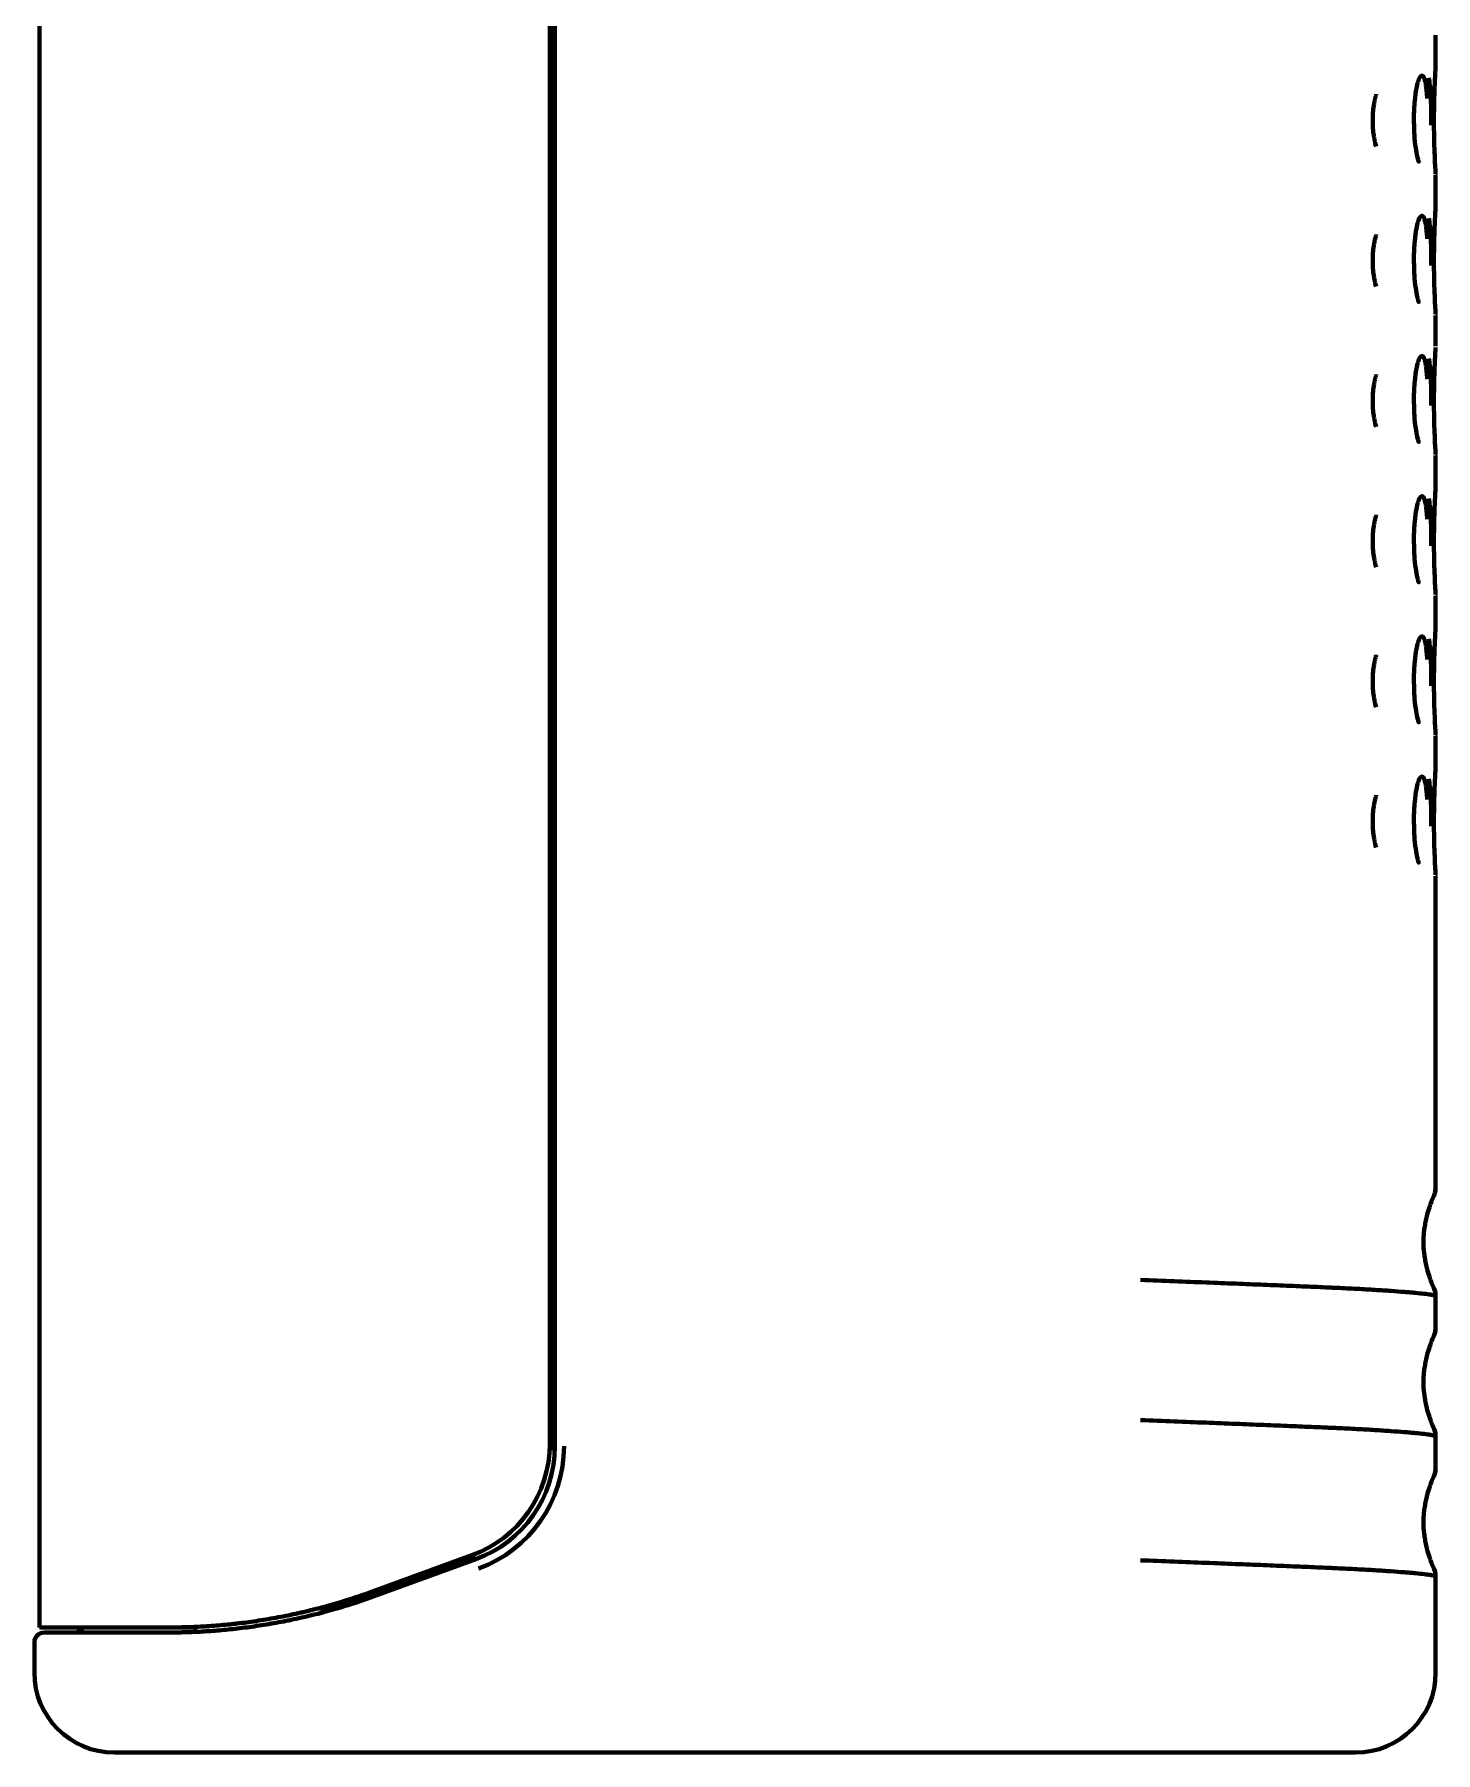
# Model space of a CAD drawing. Header units: inches. Extents: x 904 to 7172, y 213 to 5528.
# Drawn here: x 904.76 to 939.76, y 2723.97 to 2766.87 of the extents above; entities that cross this region are included whole.
import ezdxf

# ---------------------------------------------------------------- set-up
doc = ezdxf.new("R2010")
doc.units = ezdxf.units.IN

msp = doc.modelspace()

# ---------------------------------------------------------------- linework, layer by layer
at = {"linetype": 'Continuous', "lineweight": 70}
for p, q in [((917.635, 2731.682), (917.635, 2906.236)), ((917.713, 2731.682), (917.713, 2906.236)), ((917.76, 2906.298), (917.76, 2731.62)), ((904.885, 2790.722), (904.885, 2727.097)), ((939.76, 2766.086), (939.76, 2766.857)), ((939.758, 2766.048), (939.759, 2766.086)), ((939.758, 2766.043), (939.758, 2766.054)), ((939.76, 2762.586), (939.76, 2763.357)), ((939.758, 2762.548), (939.759, 2762.586)), ((939.758, 2762.543), (939.758, 2762.554)), ((939.76, 2759.086), (939.76, 2759.857)), ((939.758, 2759.043), (939.758, 2759.054)), ((939.76, 2755.586), (939.76, 2756.357)), ((939.758, 2755.548), (939.759, 2755.586)), ((939.758, 2755.543), (939.758, 2755.554)), ((939.76, 2752.086), (939.76, 2752.857)), ((939.758, 2752.048), (939.759, 2752.086)), ((939.758, 2752.043), (939.758, 2752.054)), ((939.76, 2748.586), (939.76, 2749.357)), ((939.758, 2748.548), (939.759, 2748.586)), ((939.758, 2748.543), (939.758, 2748.554)), ((939.76, 2738.078), (939.76, 2745.857)), ((939.76, 2738.078), (939.75, 2737.978)), ((939.76, 2734.578), (939.76, 2735.365)), ((939.76, 2734.578), (939.75, 2734.478)), ((917.708, 2731.515), (917.713, 2731.682)), ((939.76, 2731.078), (939.76, 2731.865)), ((939.76, 2731.078), (939.75, 2730.978)), ((939.76, 2731.078), (939.759, 2731.077)), ((915.69, 2728.899), (913.202, 2727.994)), ((915.786, 2728.801), (913.245, 2727.876)), ((915.769, 2728.899), (913.281, 2727.994)), ((939.76, 2725.972), (939.76, 2728.365)), ((904.885, 2727.097), (906.538, 2727.097)), ((906.66, 2726.972), (905.01, 2726.972)), ((908.115, 2727.097), (906.538, 2727.097)), ((908.115, 2726.972), (906.66, 2726.972)), ((908.115, 2727.097), (908.819, 2727.097)), ((904.76, 2726.722), (904.76, 2725.972)), ((906.76, 2723.972), (908.363, 2723.972)), ((911.941, 2723.972), (908.363, 2723.972)), ((919.783, 2723.972), (911.941, 2723.972)), ((920.729, 2723.972), (919.783, 2723.972)), ((920.729, 2723.972), (937.76, 2723.972))]:
    msp.add_line(p, q, dxfattribs=at)
for centre, radius, start, end in [((939.26, 2735.365), 0.5, 11.4977, 24.7187), ((939.26, 2735.365), 0.5, 0.0006, 11.4977), ((939.26, 2731.865), 0.5, 11.4977, 24.7187), ((914.76, 2731.62), 3, 290, 0), ((914.74, 2731.62), 3.25, 290, 0), ((939.26, 2731.865), 0.5, 0.0006, 11.4977), ((939.26, 2728.365), 0.5, 11.4978, 24.7187), ((939.26, 2728.365), 0.5, 0.0007, 11.4978), ((905.01, 2726.722), 0.25, 90, 180), ((905.76, 2727.222), 0.25, 270, 329.9991), ((906.76, 2725.972), 2, 180, 270), ((937.76, 2725.972), 2, 270, 0)]:
    msp.add_arc(centre, radius, start, end, dxfattribs=at)
for centre, major_axis, ratio, start_param, end_param in [((914.684, 2731.682), (0, -2.96), 0.996917, 0.348075, 1.570796), ((908.115, 2741.972), (14.36, 4.336), 1, 4.663522, 4.768229), ((908.114, 2742.062), (0, 14.965), 0.996917, 3.390853, 3.489628), ((908.192, 2742.062), (0, 14.965), 0.996917, 3.390853, 3.489628)]:
    msp.add_ellipse(centre, major_axis=major_axis, ratio=ratio, start_param=start_param, end_param=end_param, dxfattribs=at)
for points, knots in [([(939.758, 2763.389), (939.758, 2763.389), (939.758, 2763.393), (939.756, 2763.429), (939.747, 2763.588), (939.731, 2763.919), (939.718, 2764.37), (939.715, 2764.887), (939.725, 2765.379), (939.742, 2765.765), (939.753, 2765.965), (939.757, 2766.032), (939.758, 2766.042), (939.758, 2766.043)], [0, 0, 0, 0, 0.010183, 0.070351, 0.180646, 0.300593, 0.425928, 0.557827, 0.693585, 0.815302, 0.931069, 0.992468, 1, 1, 1, 1]), ([(939.222, 2764.572), (939.218, 2764.641), (939.211, 2764.856), (939.232, 2765.202), (939.275, 2765.515), (939.316, 2765.686), (939.337, 2765.746), (939.34, 2765.752), (939.34, 2765.752)], [0, 0, 0, 0, 0.131178, 0.418189, 0.657493, 0.839491, 0.956498, 1, 1, 1, 1]), ([(939.338, 2765.747), (939.339, 2765.749), (939.34, 2765.75), (939.353, 2765.782), (939.366, 2765.804), (939.386, 2765.827), (939.392, 2765.833), (939.405, 2765.841), (939.411, 2765.843), (939.421, 2765.843), (939.424, 2765.842), (939.43, 2765.84), (939.433, 2765.839), (939.441, 2765.833), (939.453, 2765.821), (939.464, 2765.802), (939.471, 2765.785), (939.474, 2765.779), (939.479, 2765.765), (939.481, 2765.758), (939.493, 2765.721), (939.502, 2765.685), (939.511, 2765.632), (939.513, 2765.621), (939.517, 2765.599), (939.519, 2765.587), (939.524, 2765.551), (939.527, 2765.526), (939.536, 2765.447), (939.541, 2765.391), (939.547, 2765.315), (939.548, 2765.299), (939.549, 2765.279), (939.549, 2765.274), (939.55, 2765.269)], [0, 0, 0, 0, 0.008591, 0.008591, 0.143881, 0.143881, 0.211527, 0.211527, 0.279172, 0.279172, 0.312995, 0.312995, 0.346817, 0.346817, 0.414463, 0.482108, 0.482108, 0.51593, 0.51593, 0.549753, 0.549753, 0.685044, 0.685044, 0.718866, 0.718866, 0.752689, 0.752689, 0.820334, 0.820334, 0.955625, 0.955625, 0.989447, 0.989447, 1, 1, 1, 1]), ([(938.187, 2764.722), (938.187, 2764.754), (938.187, 2764.786), (938.189, 2764.849), (938.191, 2764.881), (938.198, 2764.974), (938.205, 2765.035), (938.218, 2765.124), (938.223, 2765.154), (938.234, 2765.211), (938.246, 2765.266), (938.26, 2765.319), (938.271, 2765.356), (938.274, 2765.368), (938.278, 2765.38)], [0, 0, 0, 0, 0.133672, 0.133672, 0.267344, 0.267344, 0.534688, 0.534688, 0.66836, 0.66836, 0.802032, 0.935704, 0.935704, 1, 1, 1, 1]), ([(939.645, 2764.604), (939.646, 2764.651), (939.651, 2764.886), (939.647, 2765.18), (939.63, 2765.366), (939.627, 2765.391)], [0, 0, 0, 0, 0.175328, 0.891133, 1, 1, 1, 1]), ([(938.275, 2764.074), (938.265, 2764.107), (938.255, 2764.142), (938.243, 2764.192), (938.24, 2764.205), (938.234, 2764.233), (938.231, 2764.248), (938.223, 2764.29), (938.218, 2764.319), (938.205, 2764.408), (938.198, 2764.469), (938.191, 2764.563), (938.189, 2764.594), (938.187, 2764.658), (938.187, 2764.69), (938.187, 2764.722)], [0, 0, 0, 0, 0.182784, 0.182784, 0.250885, 0.250885, 0.318987, 0.318987, 0.455189, 0.455189, 0.727595, 0.727595, 0.863797, 0.863797, 1, 1, 1, 1]), ([(939.339, 2763.695), (939.339, 2763.694), (939.34, 2763.694), (939.323, 2763.734), (939.296, 2763.835), (939.257, 2764.047), (939.227, 2764.309), (939.222, 2764.499), (939.222, 2764.572)], [0, 0, 0, 0, 0.016778, 0.130118, 0.295745, 0.532032, 0.825813, 1, 1, 1, 1]), ([(939.758, 2759.889), (939.758, 2759.889), (939.758, 2759.893), (939.756, 2759.929), (939.747, 2760.088), (939.731, 2760.419), (939.718, 2760.87), (939.715, 2761.387), (939.725, 2761.879), (939.742, 2762.265), (939.753, 2762.465), (939.757, 2762.532), (939.758, 2762.542), (939.758, 2762.543)], [0, 0, 0, 0, 0.010183, 0.070351, 0.180646, 0.300593, 0.425928, 0.557826, 0.693584, 0.815302, 0.931069, 0.992467, 1, 1, 1, 1]), ([(939.222, 2761.072), (939.218, 2761.141), (939.211, 2761.356), (939.232, 2761.702), (939.275, 2762.015), (939.316, 2762.186), (939.337, 2762.246), (939.34, 2762.252), (939.34, 2762.252)], [0, 0, 0, 0, 0.131178, 0.418189, 0.657493, 0.839491, 0.956498, 1, 1, 1, 1]), ([(939.338, 2762.247), (939.339, 2762.249), (939.34, 2762.25), (939.353, 2762.282), (939.366, 2762.304), (939.386, 2762.327), (939.392, 2762.333), (939.405, 2762.341), (939.411, 2762.343), (939.421, 2762.343), (939.424, 2762.342), (939.43, 2762.34), (939.433, 2762.339), (939.441, 2762.333), (939.453, 2762.321), (939.464, 2762.302), (939.471, 2762.285), (939.474, 2762.279), (939.479, 2762.265), (939.481, 2762.258), (939.493, 2762.221), (939.502, 2762.185), (939.511, 2762.132), (939.513, 2762.121), (939.517, 2762.099), (939.519, 2762.087), (939.524, 2762.051), (939.527, 2762.026), (939.536, 2761.947), (939.541, 2761.891), (939.547, 2761.815), (939.548, 2761.799), (939.549, 2761.779), (939.549, 2761.774), (939.55, 2761.769)], [0, 0, 0, 0, 0.008591, 0.008591, 0.143881, 0.143881, 0.211527, 0.211527, 0.279172, 0.279172, 0.312995, 0.312995, 0.346817, 0.346817, 0.414463, 0.482108, 0.482108, 0.51593, 0.51593, 0.549753, 0.549753, 0.685044, 0.685044, 0.718866, 0.718866, 0.752689, 0.752689, 0.820334, 0.820334, 0.955625, 0.955625, 0.989447, 0.989447, 1, 1, 1, 1]), ([(938.187, 2761.222), (938.187, 2761.254), (938.187, 2761.286), (938.189, 2761.349), (938.191, 2761.381), (938.198, 2761.474), (938.205, 2761.535), (938.218, 2761.624), (938.223, 2761.654), (938.234, 2761.711), (938.246, 2761.766), (938.26, 2761.819), (938.271, 2761.856), (938.274, 2761.868), (938.278, 2761.88)], [0, 0, 0, 0, 0.133672, 0.133672, 0.267344, 0.267344, 0.534688, 0.534688, 0.66836, 0.66836, 0.802032, 0.935704, 0.935704, 1, 1, 1, 1]), ([(939.645, 2761.104), (939.646, 2761.151), (939.651, 2761.386), (939.647, 2761.68), (939.63, 2761.866), (939.627, 2761.891)], [0, 0, 0, 0, 0.175328, 0.891133, 1, 1, 1, 1]), ([(938.275, 2760.574), (938.265, 2760.607), (938.255, 2760.642), (938.243, 2760.692), (938.24, 2760.705), (938.234, 2760.733), (938.231, 2760.748), (938.223, 2760.79), (938.218, 2760.819), (938.205, 2760.908), (938.198, 2760.969), (938.191, 2761.063), (938.189, 2761.094), (938.187, 2761.158), (938.187, 2761.19), (938.187, 2761.222)], [0, 0, 0, 0, 0.182784, 0.182784, 0.250885, 0.250885, 0.318987, 0.318987, 0.455189, 0.455189, 0.727595, 0.727595, 0.863797, 0.863797, 1, 1, 1, 1]), ([(939.339, 2760.195), (939.339, 2760.194), (939.34, 2760.194), (939.323, 2760.234), (939.296, 2760.335), (939.257, 2760.547), (939.227, 2760.809), (939.222, 2760.999), (939.222, 2761.072)], [0, 0, 0, 0, 0.016778, 0.130118, 0.295745, 0.532032, 0.825813, 1, 1, 1, 1]), ([(939.758, 2756.389), (939.758, 2756.389), (939.758, 2756.393), (939.756, 2756.429), (939.747, 2756.588), (939.731, 2756.919), (939.718, 2757.37), (939.715, 2757.887), (939.725, 2758.379), (939.742, 2758.765), (939.753, 2758.965), (939.757, 2759.032), (939.758, 2759.042), (939.758, 2759.043)], [0, 0, 0, 0, 0.010183, 0.070351, 0.180646, 0.300593, 0.425928, 0.557827, 0.693585, 0.815302, 0.931069, 0.992468, 1, 1, 1, 1]), ([(939.222, 2757.572), (939.218, 2757.641), (939.211, 2757.856), (939.232, 2758.202), (939.275, 2758.515), (939.316, 2758.686), (939.337, 2758.746), (939.34, 2758.752), (939.34, 2758.752)], [0, 0, 0, 0, 0.131178, 0.418189, 0.657493, 0.839491, 0.956498, 1, 1, 1, 1]), ([(939.338, 2758.747), (939.339, 2758.749), (939.34, 2758.75), (939.353, 2758.782), (939.366, 2758.804), (939.386, 2758.827), (939.392, 2758.833), (939.405, 2758.841), (939.411, 2758.843), (939.421, 2758.843), (939.424, 2758.842), (939.43, 2758.84), (939.433, 2758.839), (939.441, 2758.833), (939.453, 2758.821), (939.464, 2758.802), (939.471, 2758.785), (939.474, 2758.779), (939.479, 2758.765), (939.481, 2758.758), (939.493, 2758.721), (939.502, 2758.685), (939.511, 2758.632), (939.513, 2758.621), (939.517, 2758.599), (939.519, 2758.587), (939.524, 2758.551), (939.527, 2758.526), (939.536, 2758.447), (939.541, 2758.391), (939.547, 2758.315), (939.548, 2758.299), (939.549, 2758.279), (939.549, 2758.274), (939.55, 2758.269)], [0, 0, 0, 0, 0.008591, 0.008591, 0.143881, 0.143881, 0.211527, 0.211527, 0.279172, 0.279172, 0.312995, 0.312995, 0.346817, 0.346817, 0.414463, 0.482108, 0.482108, 0.51593, 0.51593, 0.549753, 0.549753, 0.685044, 0.685044, 0.718866, 0.718866, 0.752689, 0.752689, 0.820334, 0.820334, 0.955625, 0.955625, 0.989447, 0.989447, 1, 1, 1, 1]), ([(938.187, 2757.722), (938.187, 2757.754), (938.187, 2757.786), (938.189, 2757.849), (938.191, 2757.881), (938.198, 2757.974), (938.205, 2758.035), (938.218, 2758.124), (938.223, 2758.154), (938.234, 2758.211), (938.246, 2758.266), (938.26, 2758.319), (938.271, 2758.356), (938.274, 2758.368), (938.278, 2758.38)], [0, 0, 0, 0, 0.133672, 0.133672, 0.267344, 0.267344, 0.534688, 0.534688, 0.66836, 0.66836, 0.802032, 0.935704, 0.935704, 1, 1, 1, 1]), ([(939.645, 2757.604), (939.646, 2757.651), (939.651, 2757.886), (939.647, 2758.18), (939.63, 2758.366), (939.627, 2758.391)], [0, 0, 0, 0, 0.175328, 0.891133, 1, 1, 1, 1]), ([(938.275, 2757.074), (938.265, 2757.107), (938.255, 2757.142), (938.243, 2757.192), (938.24, 2757.205), (938.234, 2757.233), (938.231, 2757.248), (938.223, 2757.29), (938.218, 2757.319), (938.205, 2757.408), (938.198, 2757.469), (938.191, 2757.563), (938.189, 2757.594), (938.187, 2757.658), (938.187, 2757.69), (938.187, 2757.722)], [0, 0, 0, 0, 0.182784, 0.182784, 0.250885, 0.250885, 0.318987, 0.318987, 0.455189, 0.455189, 0.727595, 0.727595, 0.863797, 0.863797, 1, 1, 1, 1]), ([(939.339, 2756.695), (939.339, 2756.694), (939.34, 2756.694), (939.323, 2756.734), (939.296, 2756.835), (939.257, 2757.047), (939.227, 2757.309), (939.222, 2757.499), (939.222, 2757.572)], [0, 0, 0, 0, 0.016778, 0.130118, 0.295745, 0.532032, 0.825813, 1, 1, 1, 1]), ([(939.222, 2754.072), (939.218, 2754.141), (939.211, 2754.356), (939.232, 2754.702), (939.275, 2755.015), (939.316, 2755.186), (939.337, 2755.246), (939.34, 2755.252), (939.34, 2755.252)], [0, 0, 0, 0, 0.131178, 0.418189, 0.657493, 0.839491, 0.956498, 1, 1, 1, 1]), ([(939.338, 2755.247), (939.339, 2755.249), (939.34, 2755.25), (939.353, 2755.282), (939.366, 2755.304), (939.386, 2755.327), (939.392, 2755.333), (939.405, 2755.341), (939.411, 2755.343), (939.421, 2755.343), (939.424, 2755.342), (939.43, 2755.34), (939.433, 2755.339), (939.441, 2755.333), (939.453, 2755.321), (939.464, 2755.302), (939.471, 2755.285), (939.474, 2755.279), (939.479, 2755.265), (939.481, 2755.258), (939.493, 2755.221), (939.502, 2755.185), (939.511, 2755.132), (939.513, 2755.121), (939.517, 2755.099), (939.519, 2755.087), (939.524, 2755.051), (939.527, 2755.026), (939.536, 2754.947), (939.541, 2754.891), (939.547, 2754.815), (939.548, 2754.799), (939.549, 2754.779), (939.549, 2754.774), (939.55, 2754.769)], [0, 0, 0, 0, 0.008591, 0.008591, 0.143881, 0.143881, 0.211527, 0.211527, 0.279172, 0.279172, 0.312995, 0.312995, 0.346817, 0.346817, 0.414463, 0.482108, 0.482108, 0.51593, 0.51593, 0.549753, 0.549753, 0.685044, 0.685044, 0.718866, 0.718866, 0.752689, 0.752689, 0.820334, 0.820334, 0.955625, 0.955625, 0.989447, 0.989447, 1, 1, 1, 1]), ([(939.758, 2752.889), (939.758, 2752.889), (939.758, 2752.893), (939.756, 2752.929), (939.747, 2753.088), (939.731, 2753.419), (939.718, 2753.87), (939.715, 2754.387), (939.725, 2754.879), (939.742, 2755.265), (939.753, 2755.465), (939.757, 2755.532), (939.758, 2755.542), (939.758, 2755.543)], [0, 0, 0, 0, 0.010183, 0.070351, 0.180646, 0.300593, 0.425928, 0.557827, 0.693585, 0.815303, 0.93107, 0.992469, 1, 1, 1, 1]), ([(938.187, 2754.222), (938.187, 2754.254), (938.187, 2754.286), (938.189, 2754.349), (938.191, 2754.381), (938.198, 2754.474), (938.205, 2754.535), (938.218, 2754.624), (938.223, 2754.654), (938.234, 2754.711), (938.246, 2754.766), (938.26, 2754.819), (938.271, 2754.856), (938.274, 2754.868), (938.278, 2754.88)], [0, 0, 0, 0, 0.133672, 0.133672, 0.267344, 0.267344, 0.534688, 0.534688, 0.66836, 0.66836, 0.802032, 0.935704, 0.935704, 1, 1, 1, 1]), ([(939.645, 2754.104), (939.646, 2754.151), (939.651, 2754.386), (939.647, 2754.68), (939.63, 2754.866), (939.627, 2754.891)], [0, 0, 0, 0, 0.175328, 0.891133, 1, 1, 1, 1]), ([(938.275, 2753.574), (938.265, 2753.607), (938.255, 2753.642), (938.243, 2753.692), (938.24, 2753.705), (938.234, 2753.733), (938.231, 2753.748), (938.223, 2753.79), (938.218, 2753.819), (938.205, 2753.908), (938.198, 2753.969), (938.191, 2754.063), (938.189, 2754.094), (938.187, 2754.158), (938.187, 2754.19), (938.187, 2754.222)], [0, 0, 0, 0, 0.182784, 0.182784, 0.250885, 0.250885, 0.318987, 0.318987, 0.455189, 0.455189, 0.727595, 0.727595, 0.863797, 0.863797, 1, 1, 1, 1]), ([(939.339, 2753.195), (939.339, 2753.194), (939.34, 2753.194), (939.323, 2753.234), (939.296, 2753.335), (939.257, 2753.547), (939.227, 2753.809), (939.222, 2753.999), (939.222, 2754.072)], [0, 0, 0, 0, 0.016778, 0.130118, 0.295745, 0.532032, 0.825813, 1, 1, 1, 1]), ([(939.222, 2750.572), (939.218, 2750.641), (939.211, 2750.856), (939.232, 2751.202), (939.275, 2751.515), (939.316, 2751.686), (939.337, 2751.746), (939.34, 2751.752), (939.34, 2751.752)], [0, 0, 0, 0, 0.131178, 0.418189, 0.657493, 0.839491, 0.956498, 1, 1, 1, 1]), ([(939.338, 2751.747), (939.339, 2751.749), (939.34, 2751.75), (939.353, 2751.782), (939.366, 2751.804), (939.386, 2751.827), (939.392, 2751.833), (939.405, 2751.841), (939.411, 2751.843), (939.421, 2751.843), (939.424, 2751.842), (939.43, 2751.84), (939.433, 2751.839), (939.441, 2751.833), (939.453, 2751.821), (939.464, 2751.802), (939.471, 2751.785), (939.474, 2751.779), (939.479, 2751.765), (939.481, 2751.758), (939.493, 2751.721), (939.502, 2751.685), (939.511, 2751.632), (939.513, 2751.621), (939.517, 2751.599), (939.519, 2751.587), (939.524, 2751.551), (939.527, 2751.526), (939.536, 2751.447), (939.541, 2751.391), (939.547, 2751.315), (939.548, 2751.299), (939.549, 2751.279), (939.549, 2751.274), (939.55, 2751.269)], [0, 0, 0, 0, 0.008591, 0.008591, 0.143881, 0.143881, 0.211527, 0.211527, 0.279172, 0.279172, 0.312995, 0.312995, 0.346817, 0.346817, 0.414463, 0.482108, 0.482108, 0.51593, 0.51593, 0.549753, 0.549753, 0.685044, 0.685044, 0.718866, 0.718866, 0.752689, 0.752689, 0.820334, 0.820334, 0.955625, 0.955625, 0.989447, 0.989447, 1, 1, 1, 1]), ([(939.758, 2749.389), (939.758, 2749.389), (939.758, 2749.393), (939.756, 2749.429), (939.747, 2749.588), (939.731, 2749.919), (939.718, 2750.37), (939.715, 2750.887), (939.725, 2751.379), (939.742, 2751.765), (939.753, 2751.965), (939.757, 2752.032), (939.758, 2752.042), (939.758, 2752.043)], [0, 0, 0, 0, 0.010183, 0.070351, 0.180646, 0.300593, 0.425928, 0.557826, 0.693584, 0.815302, 0.931069, 0.992467, 1, 1, 1, 1]), ([(938.187, 2750.722), (938.187, 2750.754), (938.187, 2750.786), (938.189, 2750.849), (938.191, 2750.881), (938.198, 2750.974), (938.205, 2751.035), (938.218, 2751.124), (938.223, 2751.154), (938.234, 2751.211), (938.246, 2751.266), (938.26, 2751.319), (938.271, 2751.356), (938.274, 2751.368), (938.278, 2751.38)], [0, 0, 0, 0, 0.133672, 0.133672, 0.267344, 0.267344, 0.534688, 0.534688, 0.66836, 0.66836, 0.802032, 0.935704, 0.935704, 1, 1, 1, 1]), ([(939.645, 2750.604), (939.646, 2750.651), (939.651, 2750.886), (939.647, 2751.18), (939.63, 2751.366), (939.627, 2751.391)], [0, 0, 0, 0, 0.175328, 0.891133, 1, 1, 1, 1]), ([(938.275, 2750.074), (938.265, 2750.107), (938.255, 2750.142), (938.243, 2750.192), (938.24, 2750.205), (938.234, 2750.233), (938.231, 2750.248), (938.223, 2750.29), (938.218, 2750.319), (938.205, 2750.408), (938.198, 2750.469), (938.191, 2750.563), (938.189, 2750.594), (938.187, 2750.658), (938.187, 2750.69), (938.187, 2750.722)], [0, 0, 0, 0, 0.182784, 0.182784, 0.250885, 0.250885, 0.318987, 0.318987, 0.455189, 0.455189, 0.727595, 0.727595, 0.863797, 0.863797, 1, 1, 1, 1]), ([(939.339, 2749.695), (939.339, 2749.694), (939.34, 2749.694), (939.323, 2749.734), (939.296, 2749.835), (939.257, 2750.047), (939.227, 2750.309), (939.222, 2750.499), (939.222, 2750.572)], [0, 0, 0, 0, 0.016778, 0.130118, 0.295745, 0.532032, 0.825813, 1, 1, 1, 1]), ([(939.338, 2748.247), (939.339, 2748.249), (939.34, 2748.25), (939.353, 2748.282), (939.366, 2748.304), (939.386, 2748.327), (939.392, 2748.333), (939.405, 2748.341), (939.411, 2748.343), (939.421, 2748.343), (939.424, 2748.342), (939.43, 2748.34), (939.433, 2748.339), (939.441, 2748.333), (939.453, 2748.321), (939.464, 2748.302), (939.471, 2748.285), (939.474, 2748.279), (939.479, 2748.265), (939.481, 2748.258), (939.493, 2748.221), (939.502, 2748.185), (939.511, 2748.132), (939.513, 2748.121), (939.517, 2748.099), (939.519, 2748.087), (939.524, 2748.051), (939.527, 2748.026), (939.536, 2747.947), (939.541, 2747.891), (939.547, 2747.815), (939.548, 2747.799), (939.549, 2747.779), (939.549, 2747.774), (939.55, 2747.769)], [0, 0, 0, 0, 0.008591, 0.008591, 0.143881, 0.143881, 0.211527, 0.211527, 0.279172, 0.279172, 0.312995, 0.312995, 0.346817, 0.346817, 0.414463, 0.482108, 0.482108, 0.51593, 0.51593, 0.549753, 0.549753, 0.685044, 0.685044, 0.718866, 0.718866, 0.752689, 0.752689, 0.820334, 0.820334, 0.955625, 0.955625, 0.989447, 0.989447, 1, 1, 1, 1]), ([(939.758, 2745.889), (939.758, 2745.889), (939.758, 2745.893), (939.756, 2745.929), (939.747, 2746.088), (939.731, 2746.419), (939.718, 2746.87), (939.715, 2747.387), (939.725, 2747.879), (939.742, 2748.265), (939.753, 2748.465), (939.757, 2748.532), (939.758, 2748.542), (939.758, 2748.543)], [0, 0, 0, 0, 0.010183, 0.070351, 0.180646, 0.300593, 0.425928, 0.557827, 0.693585, 0.815303, 0.93107, 0.992468, 1, 1, 1, 1]), ([(938.187, 2747.222), (938.187, 2747.254), (938.187, 2747.286), (938.189, 2747.349), (938.191, 2747.381), (938.198, 2747.474), (938.205, 2747.535), (938.218, 2747.624), (938.223, 2747.654), (938.234, 2747.711), (938.246, 2747.766), (938.26, 2747.819), (938.271, 2747.856), (938.274, 2747.868), (938.278, 2747.88)], [0, 0, 0, 0, 0.133672, 0.133672, 0.267344, 0.267344, 0.534688, 0.534688, 0.66836, 0.66836, 0.802032, 0.935704, 0.935704, 1, 1, 1, 1]), ([(939.222, 2747.072), (939.218, 2747.141), (939.211, 2747.356), (939.232, 2747.702), (939.275, 2748.015), (939.316, 2748.186), (939.337, 2748.246), (939.34, 2748.252), (939.34, 2748.252)], [0, 0, 0, 0, 0.131178, 0.418189, 0.657493, 0.839491, 0.956498, 1, 1, 1, 1]), ([(939.645, 2747.104), (939.646, 2747.151), (939.651, 2747.386), (939.647, 2747.68), (939.63, 2747.866), (939.627, 2747.891)], [0, 0, 0, 0, 0.175328, 0.891133, 1, 1, 1, 1]), ([(938.275, 2746.574), (938.265, 2746.607), (938.255, 2746.642), (938.243, 2746.692), (938.24, 2746.705), (938.234, 2746.733), (938.231, 2746.748), (938.223, 2746.79), (938.218, 2746.819), (938.205, 2746.908), (938.198, 2746.969), (938.191, 2747.063), (938.189, 2747.094), (938.187, 2747.158), (938.187, 2747.19), (938.187, 2747.222)], [0, 0, 0, 0, 0.182784, 0.182784, 0.250885, 0.250885, 0.318987, 0.318987, 0.455189, 0.455189, 0.727595, 0.727595, 0.863797, 0.863797, 1, 1, 1, 1]), ([(939.339, 2746.195), (939.339, 2746.194), (939.34, 2746.194), (939.323, 2746.234), (939.296, 2746.335), (939.257, 2746.547), (939.227, 2746.809), (939.222, 2746.999), (939.222, 2747.072)], [0, 0, 0, 0, 0.016778, 0.130118, 0.295745, 0.532032, 0.825813, 1, 1, 1, 1]), ([(939.759, 2738.077), (939.759, 2738.042), (939.756, 2738.006), (939.74, 2737.936), (939.729, 2737.902), (939.714, 2737.869)], [0, 0, 0, 0, 0.5, 0.5, 1, 1, 1, 1]), ([(939.714, 2737.869), (939.693, 2737.823), (939.673, 2737.776), (939.635, 2737.682), (939.618, 2737.634), (939.57, 2737.491), (939.544, 2737.394), (939.512, 2737.247), (939.503, 2737.198), (939.485, 2737.1), (939.47, 2737.001), (939.459, 2736.88), (939.457, 2736.798), (939.458, 2736.764), (939.459, 2736.742), (939.459, 2736.731), (939.46, 2736.72)], [0, 0, 0, 0, 0.125, 0.125, 0.25, 0.25, 0.5, 0.5, 0.625, 0.625, 0.75, 0.875, 0.9375, 0.96875, 0.96875, 1, 1, 1, 1]), ([(939.459, 2736.72), (939.454, 2736.633), (939.463, 2736.49), (939.486, 2736.342), (939.503, 2736.243), (939.513, 2736.194), (939.545, 2736.048), (939.571, 2735.952), (939.618, 2735.809), (939.635, 2735.761), (939.673, 2735.667), (939.693, 2735.621), (939.714, 2735.575)], [0, 0, 0, 0, 0.25, 0.375, 0.375, 0.5, 0.5, 0.75, 0.75, 0.875, 0.875, 1, 1, 1, 1]), ([(939.759, 2735.366), (939.758, 2735.373), (939.734, 2735.387), (939.638, 2735.407), (939.481, 2735.428), (939.336, 2735.443), (939.212, 2735.455), (939.147, 2735.461), (939.075, 2735.467), (939.026, 2735.471), (939.001, 2735.473), (938.872, 2735.483), (938.648, 2735.5), (938.385, 2735.517), (938.104, 2735.535), (937.954, 2735.543), (937.636, 2735.56), (937.467, 2735.568), (937.244, 2735.578), (937.199, 2735.58), (937.108, 2735.584), (937.062, 2735.586), (936.921, 2735.592), (936.825, 2735.597), (936.532, 2735.609), (936.126, 2735.626), (935.47, 2735.653), (934.77, 2735.681), (934.024, 2735.711), (933.497, 2735.731), (932.954, 2735.752), (932.675, 2735.763), (932.388, 2735.773)], [0, 0, 0, 0, 0.0625, 0.125, 0.1875, 0.25, 0.25, 0.28125, 0.296875, 0.296875, 0.3125, 0.3125, 0.375, 0.4375, 0.4375, 0.5, 0.5, 0.5625, 0.5625, 0.578125, 0.578125, 0.59375, 0.59375, 0.625, 0.625, 0.6875, 0.75, 0.8125, 0.875, 0.9375, 0.9375, 1, 1, 1, 1]), ([(939.759, 2735.366), (939.759, 2735.402), (939.755, 2735.438), (939.74, 2735.508), (939.729, 2735.542), (939.714, 2735.575)], [0, 0, 0, 0, 0.5, 0.5, 1, 1, 1, 1]), ([(939.759, 2735.366), (939.759, 2735.402), (939.756, 2735.438), (939.74, 2735.508), (939.729, 2735.542), (939.714, 2735.575)], [0, 0, 0, 0, 0.5, 0.5, 1, 1, 1, 1]), ([(939.759, 2734.577), (939.759, 2734.542), (939.756, 2734.506), (939.74, 2734.436), (939.729, 2734.402), (939.714, 2734.369)], [0, 0, 0, 0, 0.5, 0.5, 1, 1, 1, 1]), ([(939.714, 2734.369), (939.693, 2734.323), (939.673, 2734.276), (939.635, 2734.182), (939.618, 2734.134), (939.57, 2733.991), (939.544, 2733.894), (939.512, 2733.747), (939.503, 2733.698), (939.485, 2733.6), (939.47, 2733.501), (939.459, 2733.38), (939.457, 2733.298), (939.458, 2733.264), (939.459, 2733.242), (939.459, 2733.231), (939.46, 2733.22)], [0, 0, 0, 0, 0.125, 0.125, 0.25, 0.25, 0.5, 0.5, 0.625, 0.625, 0.75, 0.875, 0.9375, 0.96875, 0.96875, 1, 1, 1, 1]), ([(939.459, 2733.22), (939.454, 2733.133), (939.463, 2732.99), (939.486, 2732.842), (939.503, 2732.743), (939.513, 2732.694), (939.545, 2732.548), (939.571, 2732.452), (939.618, 2732.309), (939.635, 2732.261), (939.673, 2732.167), (939.693, 2732.121), (939.714, 2732.075)], [0, 0, 0, 0, 0.25, 0.375, 0.375, 0.5, 0.5, 0.75, 0.75, 0.875, 0.875, 1, 1, 1, 1]), ([(939.759, 2731.866), (939.758, 2731.873), (939.734, 2731.887), (939.638, 2731.907), (939.481, 2731.928), (939.336, 2731.943), (939.212, 2731.955), (939.147, 2731.961), (939.075, 2731.967), (939.026, 2731.971), (939.001, 2731.973), (938.872, 2731.983), (938.648, 2732), (938.385, 2732.017), (938.104, 2732.035), (937.954, 2732.043), (937.636, 2732.06), (937.467, 2732.068), (937.244, 2732.078), (937.199, 2732.08), (937.108, 2732.084), (937.062, 2732.086), (936.921, 2732.092), (936.825, 2732.097), (936.532, 2732.109), (936.126, 2732.126), (935.47, 2732.153), (934.77, 2732.181), (934.024, 2732.211), (933.497, 2732.231), (932.954, 2732.252), (932.675, 2732.263), (932.388, 2732.273)], [0, 0, 0, 0, 0.0625, 0.125, 0.1875, 0.25, 0.25, 0.28125, 0.296875, 0.296875, 0.3125, 0.3125, 0.375, 0.4375, 0.4375, 0.5, 0.5, 0.5625, 0.5625, 0.578125, 0.578125, 0.59375, 0.59375, 0.625, 0.625, 0.6875, 0.75, 0.8125, 0.875, 0.9375, 0.9375, 1, 1, 1, 1]), ([(939.759, 2731.866), (939.759, 2731.902), (939.755, 2731.938), (939.74, 2732.008), (939.729, 2732.042), (939.714, 2732.075)], [0, 0, 0, 0, 0.5, 0.5, 1, 1, 1, 1]), ([(939.759, 2731.866), (939.759, 2731.902), (939.756, 2731.938), (939.74, 2732.008), (939.729, 2732.042), (939.714, 2732.075)], [0, 0, 0, 0, 0.5, 0.5, 1, 1, 1, 1]), ([(939.714, 2730.869), (939.693, 2730.823), (939.673, 2730.776), (939.635, 2730.682), (939.618, 2730.634), (939.57, 2730.491), (939.544, 2730.394), (939.512, 2730.247), (939.503, 2730.198), (939.485, 2730.1), (939.47, 2730.001), (939.459, 2729.88), (939.457, 2729.798), (939.458, 2729.764), (939.459, 2729.742), (939.459, 2729.731), (939.46, 2729.72)], [0, 0, 0, 0, 0.125, 0.125, 0.25, 0.25, 0.5, 0.5, 0.625, 0.625, 0.75, 0.875, 0.9375, 0.96875, 0.96875, 1, 1, 1, 1]), ([(939.759, 2731.077), (939.759, 2731.042), (939.756, 2731.006), (939.74, 2730.936), (939.729, 2730.902), (939.714, 2730.869)], [0, 0, 0, 0, 0.5, 0.5, 1, 1, 1, 1]), ([(939.759, 2731.077), (939.759, 2731.041), (939.755, 2731.005), (939.74, 2730.935), (939.729, 2730.901), (939.714, 2730.868)], [0, 0, 0, 0, 0.5, 0.5, 1, 1, 1, 1]), ([(939.459, 2729.72), (939.454, 2729.633), (939.463, 2729.49), (939.486, 2729.342), (939.503, 2729.243), (939.513, 2729.194), (939.545, 2729.048), (939.571, 2728.952), (939.618, 2728.809), (939.635, 2728.761), (939.673, 2728.667), (939.693, 2728.621), (939.714, 2728.575)], [0, 0, 0, 0, 0.25, 0.375, 0.375, 0.5, 0.5, 0.75, 0.75, 0.875, 0.875, 1, 1, 1, 1]), ([(939.759, 2728.366), (939.758, 2728.373), (939.734, 2728.387), (939.638, 2728.407), (939.481, 2728.428), (939.336, 2728.443), (939.212, 2728.455), (939.147, 2728.461), (939.075, 2728.467), (939.026, 2728.471), (939.001, 2728.473), (938.872, 2728.483), (938.648, 2728.5), (938.385, 2728.517), (938.104, 2728.535), (937.954, 2728.543), (937.636, 2728.56), (937.467, 2728.568), (937.244, 2728.578), (937.199, 2728.58), (937.108, 2728.584), (937.062, 2728.586), (936.921, 2728.592), (936.825, 2728.597), (936.532, 2728.609), (936.126, 2728.626), (935.47, 2728.653), (934.77, 2728.681), (934.024, 2728.711), (933.497, 2728.731), (932.954, 2728.752), (932.675, 2728.763), (932.388, 2728.773)], [0, 0, 0, 0, 0.0625, 0.125, 0.1875, 0.25, 0.25, 0.28125, 0.296875, 0.296875, 0.3125, 0.3125, 0.375, 0.4375, 0.4375, 0.5, 0.5, 0.5625, 0.5625, 0.578125, 0.578125, 0.59375, 0.59375, 0.625, 0.625, 0.6875, 0.75, 0.8125, 0.875, 0.9375, 0.9375, 1, 1, 1, 1]), ([(939.759, 2728.366), (939.759, 2728.402), (939.755, 2728.438), (939.74, 2728.508), (939.729, 2728.542), (939.714, 2728.575)], [0, 0, 0, 0, 0.5, 0.5, 1, 1, 1, 1]), ([(939.759, 2728.366), (939.759, 2728.402), (939.756, 2728.438), (939.74, 2728.508), (939.729, 2728.542), (939.714, 2728.575)], [0, 0, 0, 0, 0.5, 0.5, 1, 1, 1, 1]), ([(911.794, 2727.559), (911.71, 2727.538), (911.626, 2727.517), (911.499, 2727.487), (911.456, 2727.477), (911.372, 2727.458), (911.33, 2727.448), (911.12, 2727.403), (910.953, 2727.369), (910.623, 2727.309), (910.46, 2727.282), (910.137, 2727.234), (909.977, 2727.213), (909.779, 2727.19), (909.74, 2727.186), (909.661, 2727.177), (909.622, 2727.173), (909.506, 2727.162), (909.429, 2727.155), (909.203, 2727.136), (909.057, 2727.126), (908.773, 2727.111), (908.635, 2727.105), (908.368, 2727.098), (908.239, 2727.097), (908.115, 2727.097)], [0, 0, 0, 0, 0.0625, 0.0625, 0.09375, 0.09375, 0.125, 0.125, 0.25, 0.25, 0.375, 0.375, 0.5, 0.5, 0.53125, 0.53125, 0.5625, 0.5625, 0.625, 0.625, 0.75, 0.75, 0.875, 0.875, 1, 1, 1, 1]), ([(911.744, 2727.417), (911.575, 2727.375), (911.407, 2727.337), (911.198, 2727.292), (911.156, 2727.283), (911.072, 2727.266), (911.03, 2727.258), (910.905, 2727.233), (910.823, 2727.218), (910.575, 2727.174), (910.412, 2727.148), (910.171, 2727.113), (910.091, 2727.102), (909.932, 2727.082), (909.853, 2727.073), (909.62, 2727.047), (909.47, 2727.032), (909.176, 2727.009), (909.033, 2726.999), (908.755, 2726.985), (908.621, 2726.98), (908.458, 2726.976), (908.425, 2726.975), (908.361, 2726.974), (908.266, 2726.972), (908.174, 2726.972), (908.115, 2726.972)], [0, 0, 0, 0, 0.125, 0.125, 0.15625, 0.15625, 0.1875, 0.1875, 0.25, 0.25, 0.375, 0.375, 0.4375, 0.4375, 0.5, 0.5, 0.625, 0.625, 0.75, 0.75, 0.875, 0.875, 0.90625, 0.90625, 0.9375, 1, 1, 1, 1])]:
    msp.add_open_spline(points, degree=3, knots=knots, dxfattribs=at)
for points, degree in [([(939.627, 2765.391), (939.624, 2765.532), (939.609, 2765.665), (939.593, 2765.784)], 3), ([(939.718, 2764.904), (939.719, 2764.976), (939.72, 2765.045), (939.721, 2765.111)], 3), ([(939.758, 2763.395), (939.758, 2763.394), (939.758, 2763.393)], 2), ([(939.627, 2761.891), (939.624, 2762.032), (939.609, 2762.165), (939.593, 2762.284)], 3), ([(939.718, 2761.404), (939.719, 2761.476), (939.72, 2761.545), (939.721, 2761.611)], 3), ([(939.758, 2759.895), (939.758, 2759.894), (939.758, 2759.893)], 2), ([(939.627, 2758.391), (939.624, 2758.532), (939.609, 2758.665), (939.593, 2758.784)], 3), ([(939.718, 2757.904), (939.719, 2757.976), (939.72, 2758.045), (939.721, 2758.111)], 3), ([(939.758, 2756.395), (939.758, 2756.394), (939.758, 2756.393)], 2), ([(939.627, 2754.891), (939.624, 2755.032), (939.609, 2755.165), (939.593, 2755.284)], 3), ([(939.718, 2754.404), (939.719, 2754.476), (939.72, 2754.545), (939.721, 2754.611)], 3), ([(939.758, 2752.895), (939.758, 2752.894), (939.758, 2752.893)], 2), ([(939.627, 2751.391), (939.624, 2751.532), (939.609, 2751.665), (939.593, 2751.784)], 3), ([(939.718, 2750.904), (939.719, 2750.976), (939.72, 2751.045), (939.721, 2751.111)], 3), ([(939.758, 2749.395), (939.758, 2749.394), (939.758, 2749.393)], 2), ([(939.627, 2747.891), (939.624, 2748.032), (939.609, 2748.165), (939.593, 2748.284)], 3), ([(939.718, 2747.404), (939.719, 2747.476), (939.72, 2747.545), (939.721, 2747.611)], 3), ([(939.758, 2745.895), (939.758, 2745.894), (939.758, 2745.893)], 2)]:
    msp.add_open_spline(points, degree=degree, dxfattribs=at)

doc.saveas('drawing.dxf')
